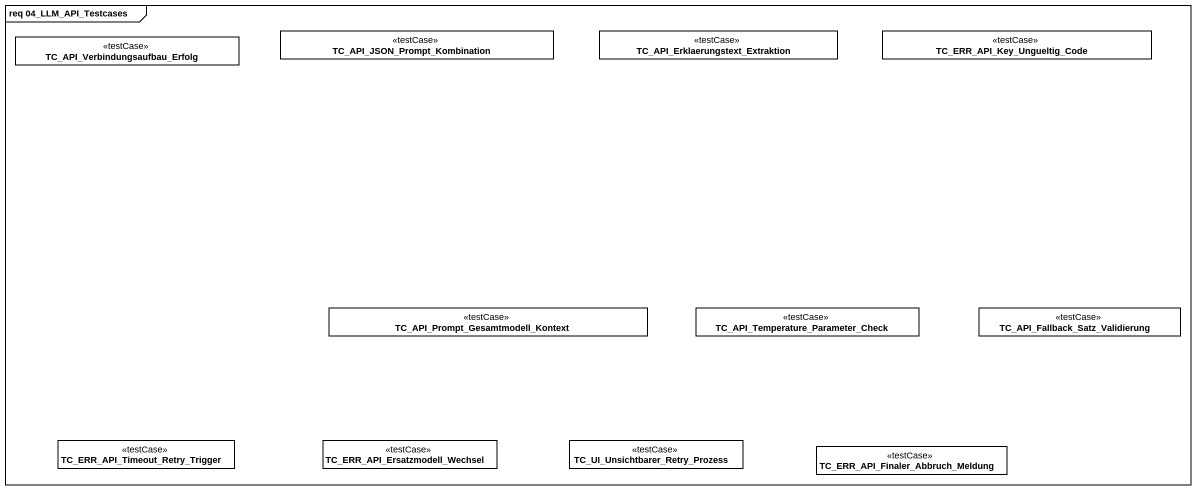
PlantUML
@startuml
mainframe req 04_LLM_API_Testcases
hide circle
hide empty members
class "TC_API_Verbindungsaufbau_Erfolg" as TC_API_Verbindungsaufbau <<testCase>>
class "TC_API_JSON_Prompt_Kombination" as TC_API_JSON_Prompt <<testCase>>
class "TC_API_Erklaerungstext_Extraktion" as TC_API_Erklaerungstext <<testCase>>
class "TC_ERR_API_Key_Ungueltig_Code" as TC_ERR_API_Key_Ungueltig <<testCase>>
class "TC_API_Prompt_Gesamtmodell_Kontext" as TC_API_Prompt_Gesamtmodell <<testCase>>
class "TC_API_Temperature_Parameter_Check" as TC_API_Temperature <<testCase>>
class "TC_API_Fallback_Satz_Validierung" as TC_API_Fallback_Satz <<testCase>>
class "TC_ERR_API_Timeout_Retry_Trigger" as TC_ERR_API_Timeout_Retry <<testCase>>
class "TC_ERR_API_Ersatzmodell_Wechsel" as TC_ERR_API_Ersatzmodell <<testCase>>
class "TC_UI_Unsichtbarer_Retry_Prozess" as TC_UI_Unsichtbarer_Retry <<testCase>>
class "TC_ERR_API_Finaler_Abbruch_Meldung" as TC_ERR_API_Finaler_Abbruch <<testCase>>
@enduml
